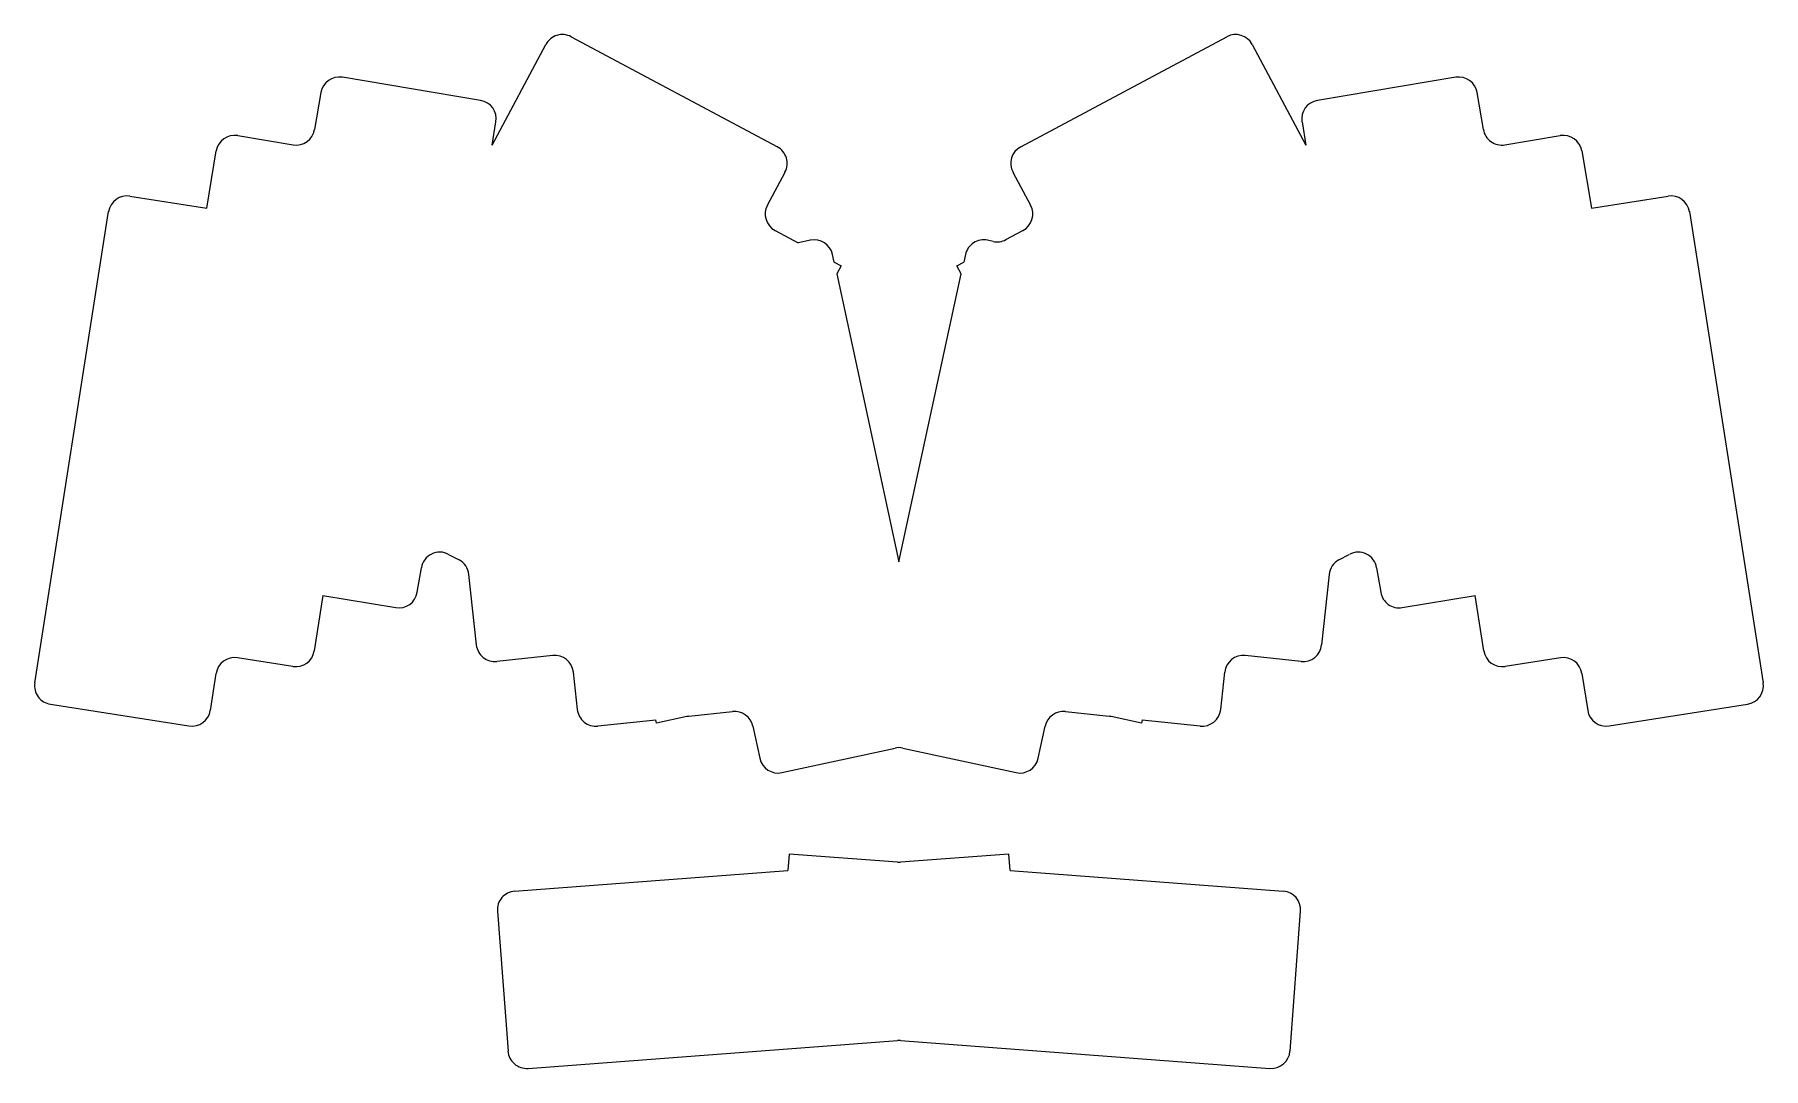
# Model space of a CAD drawing. Header units: millimetres. Extents: x 89 to 274, y -147 to -37.
import ezdxf

# ---------------------------------------------------------------- set-up
doc = ezdxf.new("R2010")
doc.units = ezdxf.units.MM

msp = doc.modelspace()

# ---------------------------------------------------------------- linework, layer by layer
for p, q in [((146.82, -36.85), (168.88, -48.62)), ((194.91, -48.62), (216.96, -36.85)), ((138.37, -48.44), (144.12, -37.67)), ((219.67, -37.67), (225.42, -48.44)), ((137.14, -43.65), (122.35, -41.17)), ((241.44, -41.17), (226.64, -43.65)), ((120.04, -42.82), (119.38, -46.76)), ((244.4, -46.76), (243.74, -42.82)), ((138.37, -48.44), (138.78, -45.95)), ((225, -45.95), (225.42, -48.44)), ((111.16, -47.41), (117.08, -48.4)), ((246.7, -48.4), (252.62, -47.41)), ((107.84, -55.17), (108.86, -49.06)), ((254.92, -49.06), (255.95, -55.17)), ((167.81, -54.86), (169.7, -51.33)), ((194.08, -51.33), (195.97, -54.86)), ((99.63, -53.89), (107.84, -55.17)), ((255.95, -55.17), (264.15, -53.89)), ((89.45, -105.94), (97.34, -55.55)), ((266.44, -55.55), (274.33, -105.94)), ((168.64, -57.56), (171.11, -58.89)), ((172.41, -58.61), (171.11, -58.89)), ((191.95, -58.73), (191.37, -58.61)), ((193.32, -58.54), (195.15, -57.56)), ((174.96, -60.94), (174.79, -60.14)), ((174.96, -60.94), (175.69, -61.33)), ((188.09, -61.33), (188.82, -60.94)), ((189, -60.14), (188.82, -60.94)), ((175.69, -61.33), (175.23, -62.2)), ((175.23, -62.2), (181.89, -92.99)), ((181.89, -92.99), (188.55, -62.2)), ((188.55, -62.2), (188.09, -61.33)), ((133.72, -92.2), (134.83, -92.8)), ((228.95, -92.8), (230.06, -92.2)), ((130.37, -96.25), (130.8, -93.63)), ((232.98, -93.63), (233.42, -96.25)), ((136.69, -101.89), (135.88, -94.35)), ((227.9, -94.35), (227.1, -101.89)), ((120.27, -96.59), (119.34, -102.52)), ((120.27, -96.59), (128.06, -97.89)), ((235.72, -97.89), (243.51, -96.59)), ((244.44, -102.52), (243.51, -96.59)), ((117.06, -104.19), (111.13, -103.26)), ((144.85, -103.03), (138.89, -103.66)), ((224.9, -103.66), (218.93, -103.03)), ((252.65, -103.26), (246.73, -104.19)), ((108.23, -108.88), (108.84, -104.93)), ((147.05, -104.8), (147.48, -108.78)), ((216.3, -108.78), (216.73, -104.8)), ((254.94, -104.93), (255.56, -108.88)), ((91.12, -108.23), (105.94, -110.55)), ((159.4, -109.52), (164.09, -109.01)), ((199.7, -109.01), (204.38, -109.52)), ((257.84, -110.55), (272.66, -108.23)), ((149.68, -110.55), (155.88, -109.89)), ((155.95, -110.25), (155.88, -109.89)), ((159.19, -109.55), (155.95, -110.25)), ((166.26, -110.58), (167, -114)), ((196.79, -114), (197.53, -110.58)), ((207.83, -110.25), (204.59, -109.55)), ((207.91, -109.89), (207.83, -110.25)), ((207.91, -109.89), (214.1, -110.55)), ((169.37, -115.53), (181.47, -112.92)), ((182.31, -112.92), (194.41, -115.53)), ((170.15, -124.25), (170.01, -126.02)), ((181.74, -125.12), (170.15, -124.25)), ((193.64, -124.25), (182.04, -125.12)), ((193.77, -126.02), (193.64, -124.25)), ((140.78, -128.22), (170.01, -126.02)), ((193.77, -126.02), (223, -128.22)), ((138.94, -130.36), (140.07, -145.32)), ((223.72, -145.32), (224.84, -130.36)), ((142.21, -147.17), (181.74, -144.19)), ((182.04, -144.19), (221.57, -147.17))]:
    msp.add_line(p, q)
for centre, start, end in [((145.88, -38.61), 61.9, 151.9), ((217.9, -38.61), 28.1, 118.1), ((122.02, -43.15), 80.5, 170.5), ((241.77, -43.15), 9.5, 99.5), ((136.81, -45.62), 350.5, 80.5), ((226.97, -45.62), 99.5, 189.5), ((110.83, -49.39), 80.5, 170.5), ((117.41, -46.43), 260.5, 350.5), ((246.37, -46.43), 189.5, 279.5), ((252.95, -49.39), 9.5, 99.5), ((167.93, -50.39), 331.9, 61.9), ((195.85, -50.39), 118.1, 208.1), ((99.32, -55.86), 81.1, 171.1), ((169.58, -55.8), 151.9, 241.9), ((194.2, -55.8), 298.1, 28.1), ((264.46, -55.86), 8.9, 98.9), ((172.83, -60.56), 12.2, 102.2), ((190.95, -60.56), 77.8, 167.8), ((192.38, -56.78), 257.8, 298.1), ((132.78, -93.96), 61.9, 170.5), ((231.01, -93.96), 9.5, 118.1), ((133.89, -94.56), 6.1, 61.9), ((229.89, -94.56), 118.1, 173.9), ((128.39, -95.92), 260.5, 350.5), ((235.39, -95.92), 189.5, 279.5), ((110.82, -105.24), 81.1, 171.1), ((117.37, -102.21), 261.1, 351.1), ((138.67, -101.67), 186.1, 276.1), ((145.07, -105.01), 6.1, 96.1), ((218.72, -105.01), 83.9, 173.9), ((225.11, -101.67), 263.9, 353.9), ((246.42, -102.21), 188.9, 278.9), ((252.96, -105.24), 8.9, 98.9), ((91.43, -106.25), 171.1, 261.1), ((272.35, -106.25), 278.9, 8.9), ((106.25, -108.57), 261.1, 351.1), ((149.47, -108.57), 186.1, 276.1), ((164.3, -111), 12.2, 96.1), ((199.48, -111), 83.9, 167.8), ((214.32, -108.57), 263.9, 353.9), ((257.53, -108.57), 188.9, 278.9), ((159.62, -111.5), 96.1, 102.2), ((204.17, -111.5), 77.8, 83.9), ((168.95, -113.58), 192.2, 282.2), ((181.89, -114.87), 77.8, 102.2), ((194.83, -113.58), 257.8, 347.8), ((181.89, -123.12), 265.7, 274.3), ((140.93, -130.21), 94.3, 184.3), ((222.85, -130.21), 355.7, 85.7), ((181.89, -146.19), 85.7, 94.3), ((142.06, -145.17), 184.3, 274.3), ((221.72, -145.17), 265.7, 355.7)]:
    msp.add_arc(centre, 2, start, end)

doc.saveas('drawing.dxf')
